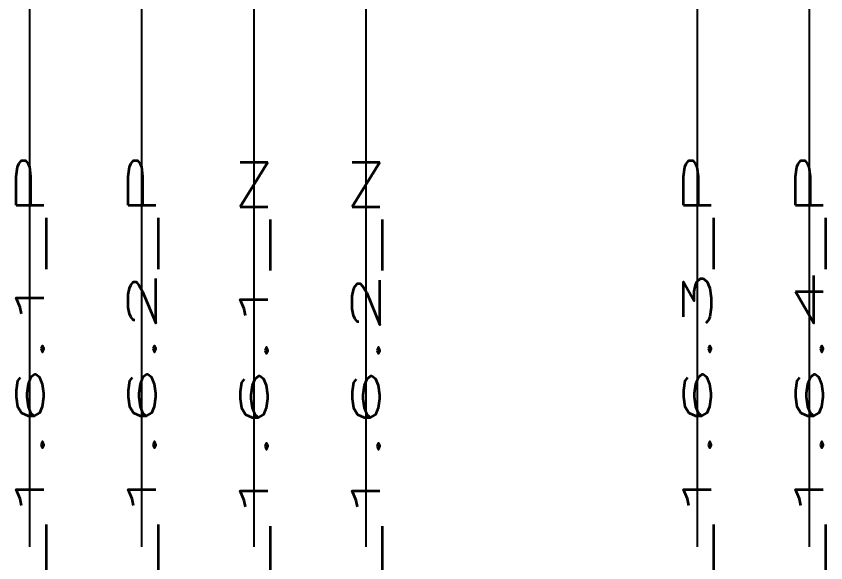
# Model space of a CAD drawing. Header units: inches. Extents: x -58 to 1235, y -506 to 1148.
# Drawn here: x 446.5 to 487.22, y 782.8 to 810.3 of the extents above; entities that cross this region are included whole.
import ezdxf
from ezdxf.enums import TextEntityAlignment as Align

# ---------------------------------------------------------------- set-up
doc = ezdxf.new("R2010")
doc.units = ezdxf.units.IN
doc.header["$MEASUREMENT"] = 0
for name, color, linetype in [('MISC', 2, 'Continuous'), ('RED_12AWG', 1, 'Continuous'), ('WIRENO', 70, 'Continuous')]:
    doc.layers.add(name, color=color, linetype=linetype)
doc.styles.add('WD', font='romans.shx')

# ---------------------------------------------------------------- blocks, each defined once
blk = doc.blocks.new('WD_WNV1')
at = {"style": 'WD', "width": 0.9}
blk.add_attdef('WIRENO', text='', height=0.125, rotation=90, dxfattribs=at).set_placement((0, 0), align=Align.MIDDLE_CENTER)
at = {"style": 'WD', "flags": 1}
for tag, p in [('W01USER', (0.0956, 0.0772)), ('W02USER', (0.0956, 0.0694)), ('W03USER', (0.0956, 0.0616)), ('W04USER', (0.0956, 0.0538)), ('W05USER', (0.0956, 0.046)), ('W06USER', (0.0956, 0.0382)), ('W07USER', (0.0956, 0.0304)), ('W08USER', (0.0956, 0.0226)), ('W09USER', (0.0956, 0.0147)), ('W10USER', (0.0956, 0.0069))]:
    blk.add_attdef(tag, text='', height=0.005, dxfattribs=at).set_placement(p, align=Align.CENTER)
at = {"color": 7, "style": 'WD'}
for tag, p in [('X2_TINY_DOT_DONT_REMOVE', (0, 0.0625)), ('X8_TINY_DOT_DONT_REMOVE', (0, -0.0625))]:
    blk.add_attdef(tag, p, '', height=0.0001, dxfattribs=at)
at = {"style": 'WD', "flags": 1}
for tag, p in [('X2TERM01', (0, 0.0625)), ('X8TERM01', (0, -0.0625))]:
    blk.add_attdef(tag, p, '', height=0.01, dxfattribs=at)

msp = doc.modelspace()

# ---------------------------------------------------------------- linework, layer by layer
at = {"layer": 'RED_12AWG'}
for p, q in [((447.194, 783.595), (447.194, 1002.778)), ((452.827, 783.595), (452.827, 1002.778)), ((458.461, 783.595), (458.461, 1002.778)), ((464.095, 783.595), (464.095, 1002.778)), ((480.759, 783.595), (480.759, 1002.778)), ((486.393, 783.595), (486.393, 1002.778))]:
    msp.add_line(p, q, dxfattribs=at)

# ---------------------------------------------------------------- block references
at = {"layer": 'WIRENO'}
ref = msp.add_blockref('WD_WNV1', (447.194, 782.797), dxfattribs=dict(at, xscale=11.10534327610833, yscale=33.316029828325, zscale=1.110534327610833))
ref.add_attrib('X2_TINY_DOT_DONT_REMOVE', '.', (447.194, 806.714), dxfattribs={"layer": 'MISC', "color": 7, "height": 0.00333, "style": 'WD', "width": 0.333333})
ref.add_attrib('WIRENO', 'SOL-06_1.6.1_P', dxfattribs={"height": 1.38817, "rotation": 90, "style": 'WD', "width": 2.7}).set_placement((447.194, 782.797), align=Align.MIDDLE_CENTER)
ref = msp.add_blockref('WD_WNV1', (452.827, 782.797), dxfattribs=dict(at, xscale=11.10534327610833, yscale=33.316029828325, zscale=1.110534327610833))
ref.add_attrib('X2_TINY_DOT_DONT_REMOVE', '.', (452.827, 806.714), dxfattribs={"layer": 'MISC', "color": 7, "height": 0.00333, "style": 'WD', "width": 0.333333})
ref.add_attrib('WIRENO', 'SOL-06_1.6.2_P', dxfattribs={"height": 1.38817, "rotation": 90, "style": 'WD', "width": 2.7}).set_placement((452.827, 782.797), align=Align.MIDDLE_CENTER)
ref = msp.add_blockref('WD_WNV1', (458.461, 782.797), dxfattribs=dict(at, xscale=11.10534327610833, yscale=33.316029828325, zscale=1.110534327610833))
ref.add_attrib('X2_TINY_DOT_DONT_REMOVE', '.', (458.461, 806.714), dxfattribs={"layer": 'MISC', "color": 7, "height": 0.00333, "style": 'WD', "width": 0.333333})
ref.add_attrib('WIRENO', 'SOL-06_1.6.1_N', dxfattribs={"height": 1.38817, "rotation": 90, "style": 'WD', "width": 2.7}).set_placement((458.461, 782.797), align=Align.MIDDLE_CENTER)
ref = msp.add_blockref('WD_WNV1', (464.095, 782.797), dxfattribs=dict(at, xscale=11.10534327610833, yscale=33.316029828325, zscale=1.110534327610833))
ref.add_attrib('X2_TINY_DOT_DONT_REMOVE', '.', (464.095, 806.714), dxfattribs={"layer": 'MISC', "color": 7, "height": 0.00333, "style": 'WD', "width": 0.333333})
ref.add_attrib('WIRENO', 'SOL-06_1.6.2_N', dxfattribs={"height": 1.38817, "rotation": 90, "style": 'WD', "width": 2.7}).set_placement((464.095, 782.797), align=Align.MIDDLE_CENTER)
ref = msp.add_blockref('WD_WNV1', (480.759, 782.797), dxfattribs=dict(at, xscale=11.10534327610833, yscale=33.316029828325, zscale=1.110534327610833))
ref.add_attrib('X2_TINY_DOT_DONT_REMOVE', '.', (480.759, 806.714), dxfattribs={"layer": 'MISC', "color": 7, "height": 0.00333, "style": 'WD', "width": 0.333333})
ref.add_attrib('WIRENO', 'SOL-06_1.6.3_P', dxfattribs={"height": 1.38817, "rotation": 90, "style": 'WD', "width": 2.7}).set_placement((480.759, 782.797), align=Align.MIDDLE_CENTER)
ref = msp.add_blockref('WD_WNV1', (486.393, 782.797), dxfattribs=dict(at, xscale=11.10534327610833, yscale=33.316029828325, zscale=1.110534327610833))
ref.add_attrib('X2_TINY_DOT_DONT_REMOVE', '.', (486.393, 806.714), dxfattribs={"layer": 'MISC', "color": 7, "height": 0.00333, "style": 'WD', "width": 0.333333})
ref.add_attrib('WIRENO', 'SOL-06_1.6.4_P', dxfattribs={"height": 1.38817, "rotation": 90, "style": 'WD', "width": 2.7}).set_placement((486.393, 782.797), align=Align.MIDDLE_CENTER)

doc.saveas('drawing.dxf')
